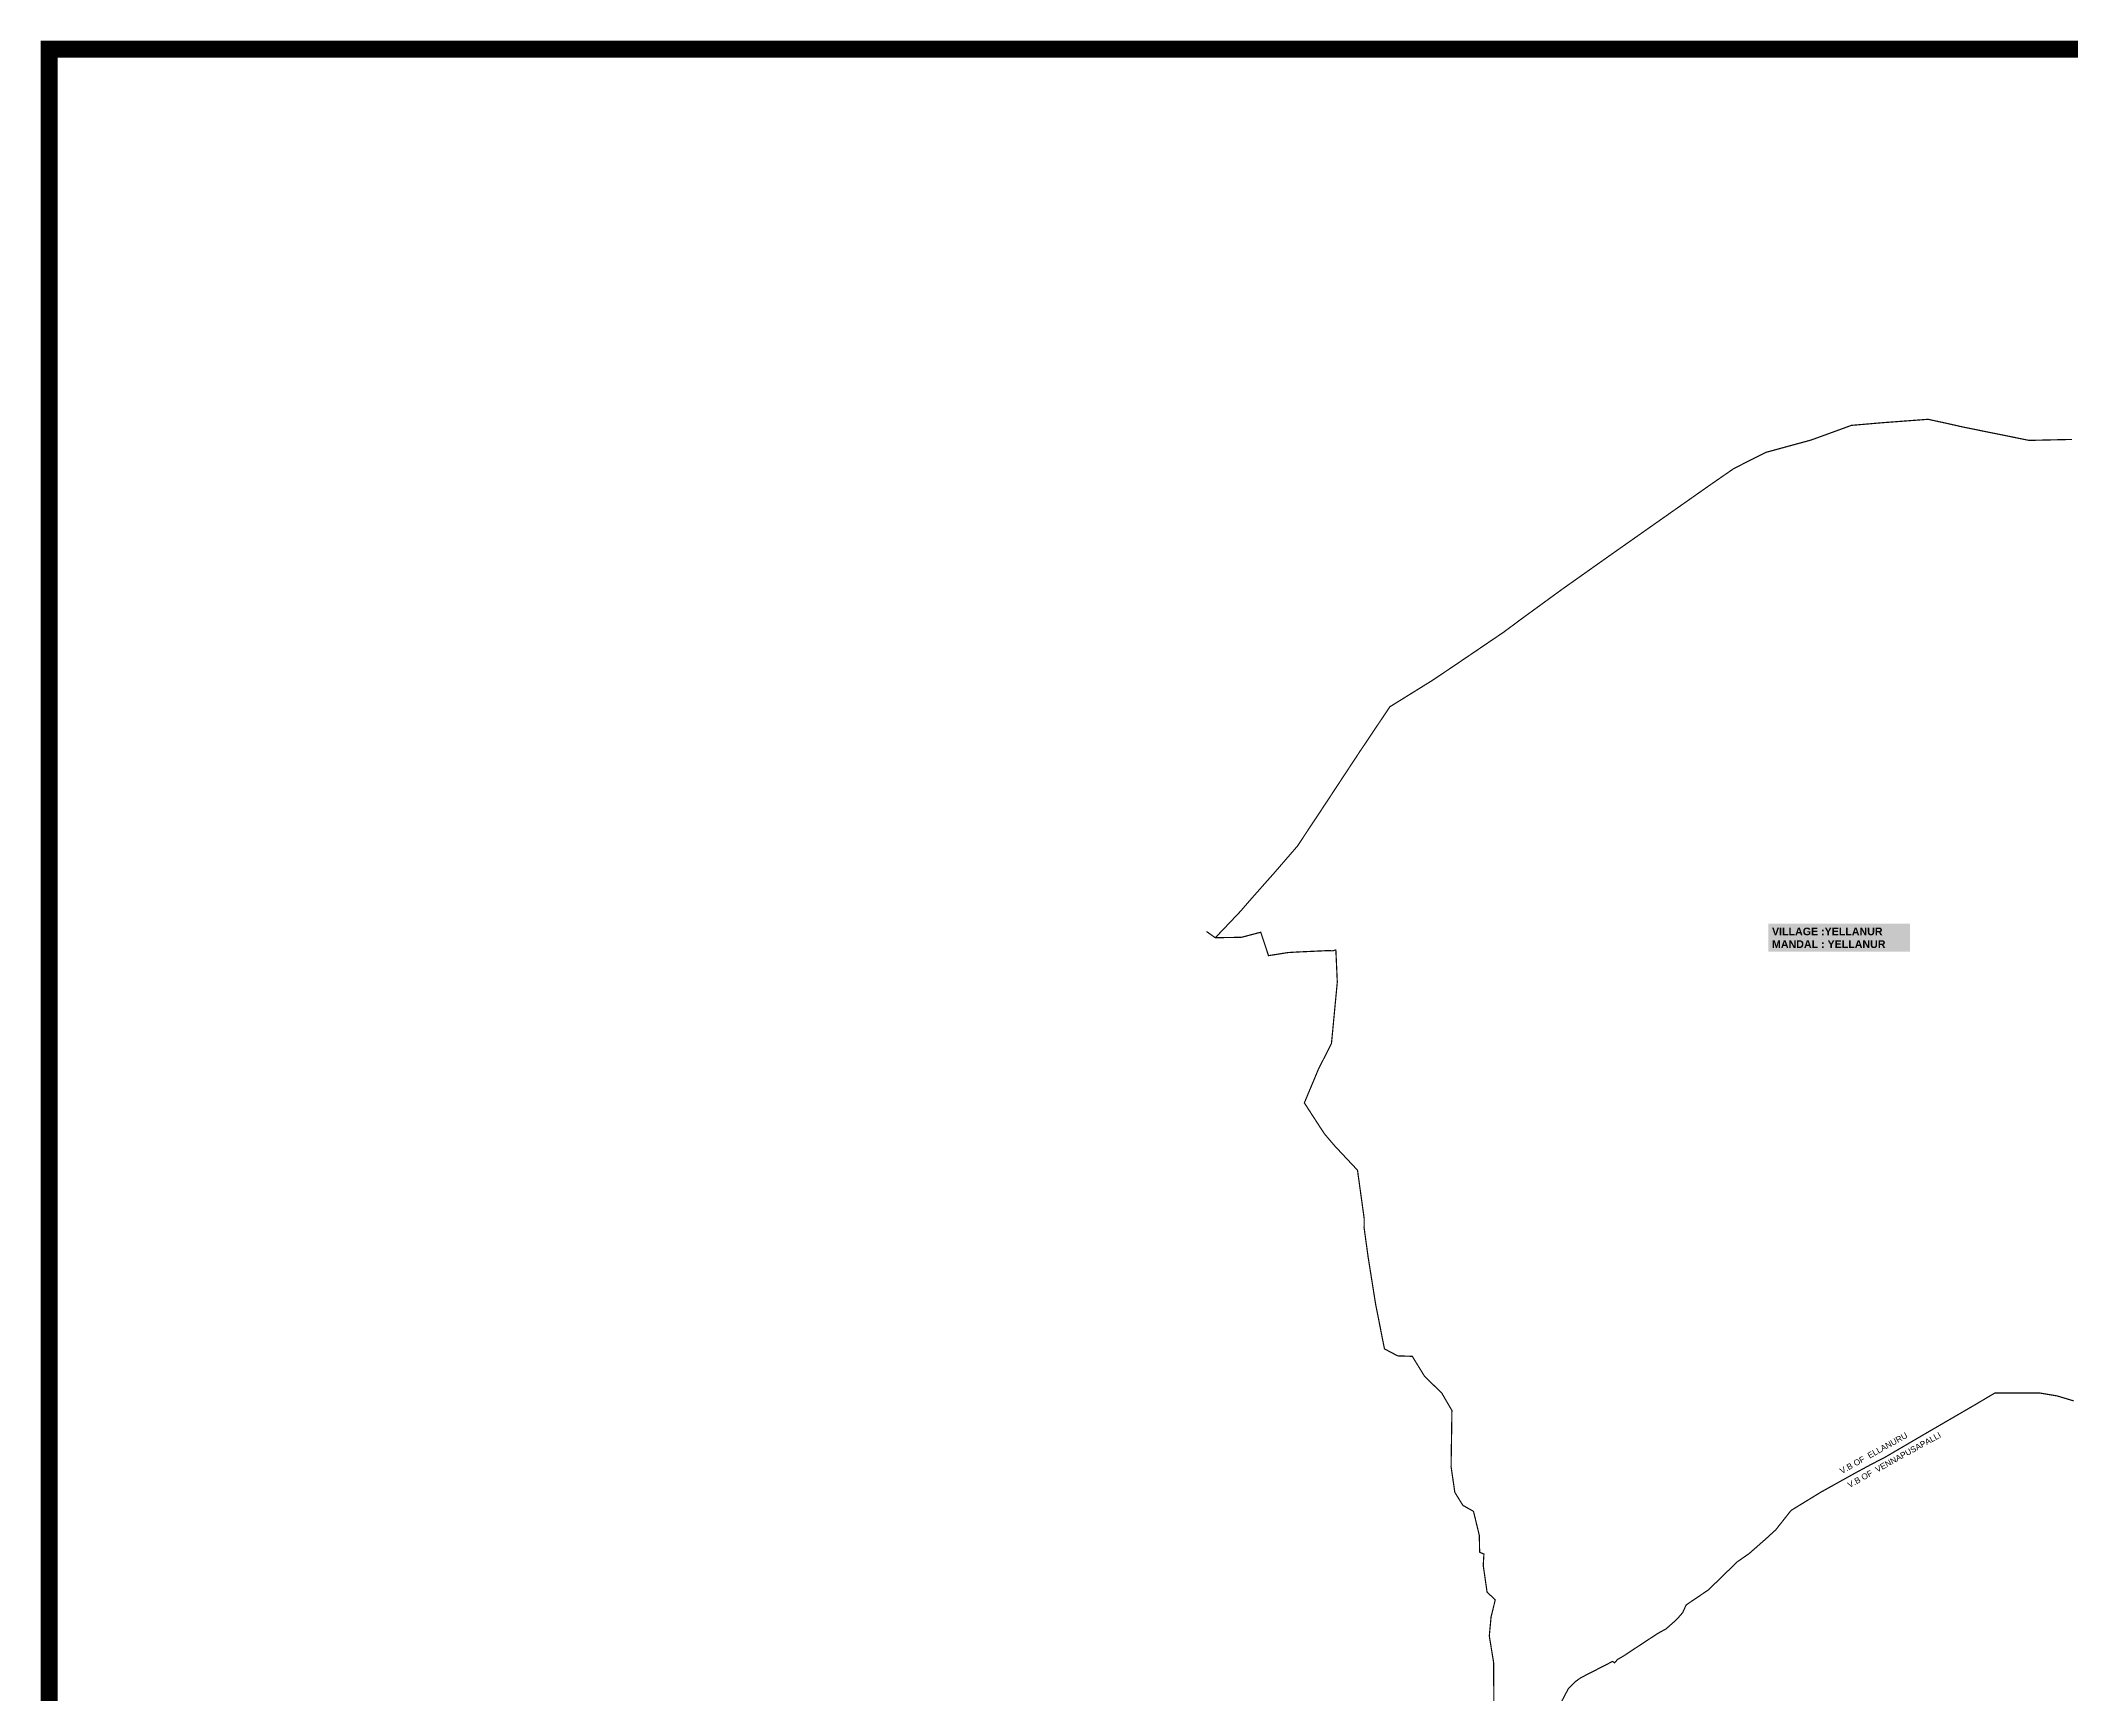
# Model space of a CAD drawing. Header units: inches. Extents: x 174104 to 230935, y 1583276 to 1631460.
# Drawn here: x 174104 to 186101, y 1621693 to 1631460 of the extents above; entities that cross this region are included whole.
import ezdxf
from ezdxf.enums import TextEntityAlignment as Align

# ---------------------------------------------------------------- set-up
doc = ezdxf.new("R2010")
doc.units = ezdxf.units.IN
doc.header["$LTSCALE"] = 15
doc.header["$MEASUREMENT"] = 0
doc.linetypes.add('HIDDEN2', pattern=[0.1875, 0.125, -0.0625])
for name, color, linetype in [('TEXT', 1, 'Continuous'), ('text2', 7, 'Continuous'), ('VB', 72, 'Continuous'), ('VILLAGE BOUNDRY', 5, 'Continuous')]:
    doc.layers.add(name, color=color, linetype=linetype)
doc.styles.get("Standard").update_dxf_attribs({"font": 'arial.ttf'})

msp = doc.modelspace()

# ---------------------------------------------------------------- linework, layer by layer
at = {"layer": 'text2', "const_width": 100}
msp.add_lwpolyline([(174153.83452, 1631410.23269), (230884.84018, 1631410.23269), (230884.84018, 1583325.91205), (174153.83452, 1583325.91205)], close=True, dxfattribs=at)
at = {"layer": 'VILLAGE BOUNDRY', "linetype": 'HIDDEN2', "ltscale": 20, "const_width": 7}
for points in [[(181043.2431, 1626161.7961), (181075.43633, 1626194.57314), (181190.62575, 1626315.7982), (181257.76631, 1626393.22176), (181394.38998, 1626547.27405), (181528.67102, 1626702.53217), (181645.47772, 1626878.46166), (181823.74783, 1627149.07015), (181897.43005, 1627260.91747), (182075.22853, 1627525.80837), (182322.94188, 1627679.51827), (182457.45815, 1627769.75141), (182748.05679, 1627966.97499), (182857.41741, 1628048.19327), (183093.53192, 1628220.3344), (183403.978, 1628440.03996), (183752.73677, 1628685.20077), (183966.72667, 1628835.62548), (184107.26649, 1628932.84058), (184295.86863, 1629028.17201), (184442.4915, 1629068.17632), (184564.6661, 1629101.5102), (184801.68694, 1629187.73356), (184980.29593, 1629203.06543), (185248.25997, 1629223.20868), (185254.35038, 1629223.66651), (185363.72053, 1629200.02055), (185455.43812, 1629179.35587), (185464.39567, 1629177.33766), (185851.70958, 1629099.10735), (186037.36436, 1629103.23339), (186054.64645, 1629103.61747), (186105.39217, 1629104.74525)], [(182689.47401, 1621584.85262), (182688.65848, 1621794.92195), (182687.77466, 1621882.64896), (182662.50415, 1622037.54388), (182673.03675, 1622150.10785), (182697.74817, 1622251.08773), (182649.41293, 1622296.59647), (182626.68909, 1622453.82002), (182630.70907, 1622521.56984), (182605.50554, 1622532.09425), (182603.44124, 1622631.967), (182583.87692, 1622712.95313), (182569.25143, 1622773.49509), (182506.37099, 1622809.12059), (182458.8312, 1622885.96052), (182436.74423, 1623037.50827), (182441.74976, 1623369.14261), (182382.76909, 1623470.39724), (182278.65879, 1623573.65226), (182207.45933, 1623689.31054), (182121.57196, 1623691.83607), (182043.27891, 1623733.13231), (181991.57472, 1623993.27158), (181946.74413, 1624274.92391), (181922.76614, 1624449.46071), (181923.19237, 1624503.81926), (181883.86732, 1624788.64573), (181750.2672, 1624931.02939), (181688.25386, 1625003.77541), (181660.54118, 1625046.24814), (181569.81306, 1625186.12208), (181653.08189, 1625385.33208), (181730.15946, 1625537.50267), (181755.5266, 1625805.19238), (181764.49612, 1625899.84425), (181756.01836, 1626089.53502), (181735.42298, 1626083.95458), (181713.64615, 1626085.7352), (181524.81044, 1626077.1249), (181471.67307, 1626073.87445), (181358.02599, 1626055.7533), (181312.34566, 1626194.17634), (181197.99361, 1626164.07272), (181043.2431, 1626161.7961), (180991.93533, 1626198.59682)], [(186115.36523, 1623425.92419), (186061.47956, 1623442.15498), (186017.4202, 1623455.42601), (185911.78643, 1623472.94398), (185648.77896, 1623472.31562), (185539.46636, 1623407.46169), (185530.98373, 1623402.42905), (185233.51336, 1623229.60841), (185001.24021, 1623093.60634), (184918.86778, 1623051.01828), (184835.19875, 1623005.85399), (184824.67659, 1623000.17415), (184623.10529, 1622888.02129), (184445.48852, 1622779.22509), (184355.10066, 1622664.73743), (184300.8343, 1622615.10134), (184223.71741, 1622547.21074), (184197.37629, 1622524.02109), (184127.06835, 1622475.16504), (183957.1042, 1622309.87066), (183877.3609, 1622255.95751), (183825.18046, 1622220.67917), (183804.65926, 1622174.78202), (183768.45878, 1622133.87833), (183706.34102, 1622079.10888), (183657.68179, 1622052.47857), (183525.61058, 1621965.56544), (183451.47473, 1621916.77828), (183420.0934, 1621898.88664), (183403.20529, 1621879.16208), (183390.84637, 1621887.35192), (183266.49671, 1621823.47662), (183225.64758, 1621802.49345), (183203.20749, 1621790.96654), (183168.13586, 1621765.86636), (183129.87519, 1621727.14047), (183048.78542, 1621572.16855)]]:
    msp.add_lwpolyline(points, dxfattribs=at)

# ---------------------------------------------------------------- texts
at = {"layer": 'TEXT', "insert": (184332.77422, 1626221.32779), "char_height": 45, "width": 792.5941908, "attachment_point": 1, "bg_fill": 1, "box_fill_scale": 1.5, "bg_fill_color": 50, "bg_fill_transparency": 0}
msp.add_mtext('{\\fArial|b1|i0|c0|p34;\\C5;VILLAGE :YELLANUR \\PMANDAL : YELLANUR}', dxfattribs=at)
at = {"layer": 'VB', "color": 1}
for s, p in [('V.B OF  ELLANURU ', (184737.02375, 1623008.93986)), ('V.B OF  VENNAPUSAPALLI ', (184782.76913, 1622926.38311))]:
    msp.add_text(s, height=35, rotation=29.09125624, dxfattribs=at).set_placement(p, align=Align.MIDDLE_LEFT)

doc.saveas('drawing.dxf')
